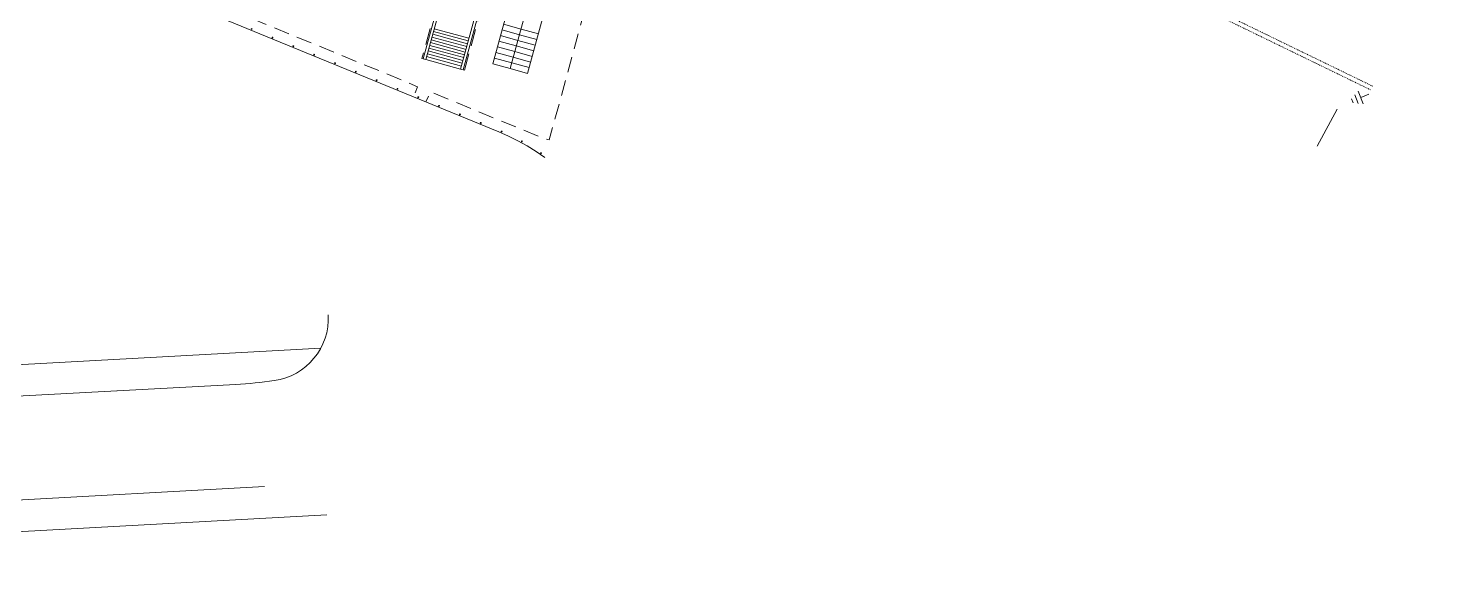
# Model space of a CAD drawing. Header units: metres. Extents: x 2698523 to 2699102, y 1261619 to 1261959.
# Drawn here: x 2698813.7 to 2698971.3, y 1261654.8 to 1261715.1 of the extents above; entities that cross this region are included whole.
import ezdxf

# ---------------------------------------------------------------- set-up
doc = ezdxf.new("R2010")
doc.units = ezdxf.units.M
for name, pattern in [('CADWORK_12', [3.75, 2.5, -1.25]), ('CADWORK_4', [9, 5.75, -3.25]), ('DGN Style 6', [14.538888, 0.007644, -3.0576, 5.3508, -3.0576, 0.007644, -3.0576])]:
    doc.linetypes.add(name, pattern=pattern)
doc.layers.add('projekt_bzu23', color=7, linetype='Continuous', lineweight=5, true_color=0x000000)
doc.layers.add('querung_grueze', color=7, linetype='Continuous', lineweight=5, true_color=0x000000)
doc.layers.get('0').off()

# ---------------------------------------------------------------- blocks, each defined once
blk = doc.blocks.new('POLE_LOCATION_AC_T01_1')
at = {"color": 0, "linetype": 'ByBlock', "lineweight": -2}
blk.add_circle((0, 0), 2000, dxfattribs=at)
blk = doc.blocks.new('POLE_LOCATION_AC_T01_5')
at = {"color": 0, "linetype": 'ByBlock', "lineweight": -2}
for radius in [1500, 500]:
    blk.add_circle((0, 0), radius, dxfattribs=at)

msp = doc.modelspace()

# ---------------------------------------------------------------- linework, layer by layer
at = {"layer": 'projekt_bzu23'}
for p, q in [((2698862.56, 1261713.71), (2698858.7, 1261714.76)), ((2698862.64, 1261714.02), (2698858.79, 1261715.07)), ((2698862.05, 1261711.86), (2698858.19, 1261712.91)), ((2698862.14, 1261712.17), (2698858.28, 1261713.22)), ((2698862.22, 1261712.47), (2698858.36, 1261713.53)), ((2698862.31, 1261712.78), (2698858.45, 1261713.84)), ((2698862.39, 1261713.09), (2698858.53, 1261714.15)), ((2698862.48, 1261713.4), (2698858.62, 1261714.46)), ((2698861.71, 1261710.59), (2698857.85, 1261711.65)), ((2698861.8, 1261710.93), (2698857.94, 1261711.99)), ((2698861.88, 1261711.24), (2698858.03, 1261712.29)), ((2698861.97, 1261711.55), (2698858.11, 1261712.6))]:
    msp.add_line(p, q, dxfattribs=at)
at = {"layer": 'projekt_bzu23', "linetype": 'Continuous'}
for p, q in [((2698868.24, 1261714.41), (2698866.32, 1261714.94)), ((2698868.42, 1261715.04), (2698866.49, 1261715.56)), ((2698870.35, 1261714.51), (2698868.42, 1261715.04)), ((2698867.73, 1261712.53), (2698865.8, 1261713.06)), ((2698867.9, 1261713.16), (2698865.97, 1261713.68)), ((2698868.07, 1261713.78), (2698866.14, 1261714.31)), ((2698869.83, 1261712.63), (2698867.9, 1261713.16)), ((2698870, 1261713.25), (2698868.07, 1261713.78)), ((2698870.17, 1261713.88), (2698868.24, 1261714.41)), ((2698867.39, 1261711.27), (2698865.46, 1261711.8)), ((2698867.56, 1261711.9), (2698865.63, 1261712.43)), ((2698869.49, 1261711.37), (2698867.56, 1261711.9)), ((2698869.66, 1261712), (2698867.73, 1261712.53)), ((2698867.22, 1261710.65), (2698865.29, 1261711.17)), ((2698869.15, 1261710.12), (2698867.22, 1261710.65)), ((2698869.32, 1261710.75), (2698867.39, 1261711.27)), ((2698960.67, 1261707.3), (2698960.86, 1261706.83)), ((2698961.04, 1261707.72), (2698961.42, 1261706.79)), ((2698961.4, 1261708.13), (2698961.97, 1261706.75)), ((2698956.87, 1261702.02), (2698959.09, 1261706.16))]:
    msp.add_line(p, q, dxfattribs=at)
at = {"layer": 'projekt_bzu23', "linetype": 'Continuous', "ltscale": 0.5}
for p, q in [((2698857.42, 1261711.77), (2698857.56, 1261711.73)), ((2698862.14, 1261710.47), (2698862, 1261710.51))]:
    msp.add_line(p, q, dxfattribs=at)
at = {"layer": 'projekt_bzu23', "linetype": 'DGN Style 6', "ltscale": 0.005}
for points in [[(2698881.64, 1261744.43), (2698925.09, 1261726.6), (2698962.85, 1261708.26)], [(2698881.87, 1261744.82), (2698925.33, 1261726.99), (2698963.07, 1261708.67)]]:
    msp.add_lwpolyline(points, dxfattribs=at)
at = {"layer": 'projekt_bzu23', "linetype": 'CADWORK_4', "ltscale": 0.3, "flags": 128}
msp.add_lwpolyline([(2698876.21, 1261719.73), (2698871.56, 1261702.75), (2698870.84, 1261702.94), (2698858.33, 1261708.07), (2698857.86, 1261706.94), (2698856.47, 1261707.51), (2698856.94, 1261708.64), (2698828.87, 1261720.17), (2698831.79, 1261730.84), (2698828.12, 1261732.33)], dxfattribs=at)
at = {"layer": 'projekt_bzu23', "linetype": 'CADWORK_12', "ltscale": 0.75}
msp.add_lwpolyline([(2698838.35, 1261726.61), (2698838.32, 1261726.46), (2698859.78, 1261720.6), (2698859.79, 1261720.59), (2698859.8, 1261720.58), (2698859.81, 1261720.57), (2698859.81, 1261720.56), (2698859.81, 1261720.55), (2698859.81, 1261720.54), (2698857.42, 1261711.77)], dxfattribs=at)
at = {"layer": 'projekt_bzu23', "flags": 128}
for points in [[(2698833.31, 1261724.83), (2698831.38, 1261717.79), (2698865.95, 1261703.63), (2698867.02, 1261703.16), (2698868.07, 1261702.64), (2698869.09, 1261702.07), (2698870.09, 1261701.46), (2698871.05, 1261700.79)], [(2698864.96, 1261722.5), (2698861.71, 1261710.59), (2698862, 1261710.51), (2698865.33, 1261722.71)], [(2698859.96, 1261720.5), (2698857.56, 1261711.73), (2698857.85, 1261711.65), (2698860.25, 1261720.42)], [(2698865.29, 1261711.17), (2698867.52, 1261719.33), (2698869.44, 1261718.8), (2698867.22, 1261710.65), (2698865.29, 1261711.17)], [(2698865.29, 1261711.17), (2698867.52, 1261719.33), (2698869.44, 1261718.8), (2698867.22, 1261710.65), (2698865.29, 1261711.17)], [(2698867.22, 1261710.65), (2698869.44, 1261718.8), (2698871.37, 1261718.27), (2698869.15, 1261710.12), (2698867.22, 1261710.65)], [(2698867.22, 1261710.65), (2698869.44, 1261718.8), (2698871.37, 1261718.27), (2698869.15, 1261710.12), (2698867.22, 1261710.65)]]:
    msp.add_lwpolyline(points, dxfattribs=at)
at = {"layer": 'projekt_bzu23', "linetype": 'CADWORK_12', "ltscale": 0.75, "flags": 128}
msp.add_lwpolyline([(2698862.14, 1261710.47), (2698864.49, 1261719.05), (2698864.77, 1261719.22), (2698865.3, 1261721.15), (2698865.14, 1261721.43), (2698865.39, 1261722.35)], dxfattribs=at)
at = {"layer": 'projekt_bzu23', "linetype": 'Continuous', "flags": 128}
for points in [[(2698838.55, 1261715.04, 1), (2698838.45, 1261715.04), (2698838.45, 1261715.04, 1), (2698838.55, 1261715.04)], [(2698840.87, 1261714.09, 1), (2698840.77, 1261714.09), (2698840.77, 1261714.09, 1), (2698840.87, 1261714.09)], [(2698843.18, 1261713.14, 1), (2698843.08, 1261713.14), (2698843.08, 1261713.14, 1), (2698843.18, 1261713.14)], [(2698845.49, 1261712.19, 1), (2698845.39, 1261712.19), (2698845.39, 1261712.19, 1), (2698845.49, 1261712.19)], [(2698847.81, 1261711.25, 1), (2698847.71, 1261711.25), (2698847.71, 1261711.25, 1), (2698847.81, 1261711.25)], [(2698850.12, 1261710.3, 1), (2698850.02, 1261710.3), (2698850.02, 1261710.3, 1), (2698850.12, 1261710.3)], [(2698852.43, 1261709.35, 1), (2698852.33, 1261709.35), (2698852.33, 1261709.35, 1), (2698852.43, 1261709.35)], [(2698854.75, 1261708.4, 1), (2698854.65, 1261708.4), (2698854.65, 1261708.4, 1), (2698854.75, 1261708.4)], [(2698857.06, 1261707.46, 1), (2698856.96, 1261707.46), (2698856.96, 1261707.46, 1), (2698857.06, 1261707.46)], [(2698859.37, 1261706.51, 1), (2698859.27, 1261706.51), (2698859.27, 1261706.51, 1), (2698859.37, 1261706.51)], [(2698861.69, 1261705.56, 1), (2698861.59, 1261705.56), (2698861.59, 1261705.56, 1), (2698861.69, 1261705.56)], [(2698864, 1261704.61, 1), (2698863.9, 1261704.61), (2698863.9, 1261704.61, 1), (2698864, 1261704.61)], [(2698866.31, 1261703.66, 1), (2698866.21, 1261703.66), (2698866.21, 1261703.66, 1), (2698866.31, 1261703.66)], [(2698868.56, 1261702.57, 1), (2698868.46, 1261702.57), (2698868.46, 1261702.57, 1), (2698868.56, 1261702.57)], [(2698870.69, 1261701.26, 1), (2698870.59, 1261701.26), (2698870.59, 1261701.26, 1), (2698870.69, 1261701.26)]]:
    msp.add_lwpolyline(points, format="xyb", dxfattribs=at)
msp.add_lwpolyline([(2698962.61, 1261707.82), (2698961.69, 1261707.44)], dxfattribs=at)
at = {"layer": 'projekt_bzu23'}
msp.add_arc((2699146.07, 1262530.93), 826, 251.24473, 262.76082, dxfattribs=at)
at = {"layer": 'querung_grueze'}
for p, q in [((2698729.16, 1261673.27), (2698846.18, 1261679.61)), ((2698725.56, 1261669.57), (2698836.74, 1261675.59)), ((2698733.78, 1261658.5), (2698839.94, 1261664.25)), ((2698730.4, 1261654.81), (2698846.84, 1261661.11))]:
    msp.add_line(p, q, dxfattribs=at)
for centre, radius, start, end in [((2698840.02, 1261682.94), 7, 278.0066, 3.0078), ((2698834.04, 1261725.52), 50, 273.0971, 278.0066)]:
    msp.add_arc(centre, radius, start, end, dxfattribs=at)

# ---------------------------------------------------------------- block references
at = {"xscale": 0.0005, "yscale": 0.0005, "zscale": 0.0005}
for name, p, rotation in [('POLE_LOCATION_AC_T01_1', (2698864.89, 1261678.34), 101.815275), ('POLE_LOCATION_AC_T01_5', (2698830.24, 1261658.08), 223.606425)]:
    msp.add_blockref(name, p, dxfattribs=dict(at, rotation=rotation))

doc.saveas('drawing.dxf')
